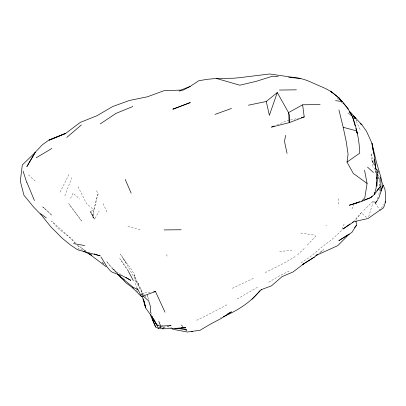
<?xml version="1.0" encoding="UTF-8"?>
<svg xmlns="http://www.w3.org/2000/svg" width="406" height="406" viewBox="0 0 406 406"><rect width="100%" height="100%" fill="white"/><g stroke="black" fill="none" stroke-linecap="round" stroke-linejoin="round"><path stroke-width="0.3" stroke-dasharray="2.03 1.52" d="M338.634 204.188L338.853 198.001M378.915 194.621L379.483 189.049M379.798 185.958L380.117 182.862M98.125 193.875L93.887 209.856L93.07 217.855L90.518 211.567L93.887 209.856L97.196 195.885L98.125 193.875L96.283 190.302M368.643 216.728L373.581 200.681L374.951 202.69M64.848 195.799L71.771 177.747M344.131 224.056L341.121 230.999L332.057 239.378L321.298 247.508L310.697 256.47L300.156 263.362M377.311 198.884L378.519 196.047M351.931 208.943L354.042 204.614M70.477 198.407L73.07 193.109L79.698 199.092M60.113 192.16L69.34 173.722M78.064 186.679L86.514 203.614L93.887 209.856L93.75 217.794L90.518 211.567L94.502 219.276L99.196 211.115M381.341 208.242L383.69 204.522M355.859 219.773L361.457 212.531L364.136 215.464L367.105 217.748M353.301 221.772L361.457 212.531M307.393 245.062L315.817 236.165M363.842 210.278L373.581 200.681M297.634 254.765L305.398 247.376M319.781 252.806L323.734 249.665L318.811 253.344M268.742 282.216L279.166 275.973L289.742 270.822M295.132 256.612L284.758 262.733L263.875 273.319M237.271 298.953L258.089 286.925M226.893 304.865L205.938 315.822L195.327 320.923M232.293 288.311L253.38 278.369M220.392 317.984L221.529 317.467M277.207 124.764L287.047 120.729L298.694 118.156M141.227 293.467L151.773 292.041M279.663 251.583L291.934 250.187M325.932 225.731L326.673 225.716M161.187 325.12L164.872 325.186M159.568 327.738L165.704 327.891M158.954 327.728L162.05 327.85M162.674 327.875L165.151 327.972M300.805 233.049L315.503 235.302M127.895 226.416L140.263 229.832M86.001 251.243L78.307 248.741L80.281 249.675M167.505 326.328L172.58 328.266M159.152 326.881L161.299 327.906M166.942 326.18L170.312 327.901M121.257 274.578L116.481 271.695L110.417 266.062L106.575 261.337L112.289 268.625L116.75 273.035M85.996 251.172L79.941 246.884L85.874 251.365M77.191 245.447L79.667 247.244L77.51 245.051M136.345 290.452L138.157 291.772M350.809 115.39L347.876 112.954L350.221 114.939M353.509 117.72L356.793 120.501M353.596 117.76L356.844 120.521M142.399 295.304L141.065 294.147L142.333 295.258M141.405 294.457L142.318 295.269M28.506 174.864L35.875 181.71M337.229 97.973L339.431 100.201M341.197 101.982L342.517 103.317M75.785 243.301L71.035 238.479L51.506 220.945L57.956 228.35L71.035 238.479L75.14 243.123M116.984 273.111L112.33 268.341L116.613 272.893M103.829 263.986L101.673 261.713L103.758 263.93M183.05 326.784L180.903 324.511L182.954 326.85M186.06 329.966L186.917 330.875M185.415 329.662L186.643 331.068M142.745 294.873L141.628 290.204L137.568 282.622L138.471 284.048C131.706 274.573 127.235 263.616 120.409 254.11C124.749 262.55 133.188 268.625 135.325 278.186L133.995 274.898L141.943 292.64L142.542 295.086M374.971 169.358L372.875 166.369L370.917 153.25L373.977 161.512M144.277 295.05L140.973 290.63L134.975 279.759L136.096 286.057L137.025 287.651M144.648 295.543L146.119 297.512M375.291 203.193L379.732 209.719M123.14 258.597L126.586 264.133M360.117 129.544L356.468 121.567M374.51 165.338L371.906 160.263L374.611 164.983M94.502 219.276L90.518 211.567M371.906 160.263L374.454 165.212M376.438 169.053L377.286 170.703M376.54 169.287L377.118 170.413M376.58 168.85L377.402 170.535M103.099 203.604L107.209 212.455M166.496 254.41L167.196 256.105M376.601 168.591L377.26 170.363M378.575 177.163L380.041 181.228M378.666 175.138L380.117 180.533M151.169 312.798L151.479 313.975M147.474 294.335L148.429 299.242M147.677 295.538L148.317 299.161M378.595 177.057L380.001 185.633M44.533 208.303L42.112 206.41L52.069 215.424L44.533 208.303M81.53 220.996L68.726 203.568L81.53 220.996M128.306 271.005L119.836 258.652L128.337 271"/><path stroke-width="0.61" d="M150.459 313.006L150.469 306.672L148.692 300.953L142.77 295.675M380.899 191.145L380.858 177.087L376.448 162.243L371.987 143.394L366.557 131.336L361.954 124.87L353.555 115.883L356.016 118.684L350.408 112.036M361.716 201.158L364.837 197.686L367.08 183.461L353.306 173.423L347.013 162.075L348.089 154.336L346.247 141.694L343.06 126.677L338.929 109.945M374.779 192.429L374.499 194.271L376.088 188.145L376.753 180.061L376.311 177.087M377.387 175.25L377.575 174.022M377.758 172.799L378.037 170.956L376.844 186.181L376.575 182.477M285.667 135.36L284.484 141.354L287.057 153.432M380.686 177.295L382.269 183.456L384.863 188.963L385.69 195.058L385.7 201.33L383.609 207.75L380.224 210.13M378.473 198.95L383.097 185.263L380.929 190.368M277.278 92.543L269.371 115.334L266.285 101.485L277.278 92.543L288.534 112.609L288.991 114.248L289.194 122.663L271.416 127.139L274.314 125.951M376.347 201.153L375.383 203.421L377.813 199.62M35.165 152.727L26.842 166.638L34.962 152.57L42.371 144.754L49.253 139.842L65.843 133.33L49.202 140.171L65.742 133.325L80.327 122.373L96.912 115.751L112.624 106.55L129.489 100.455L147.48 96.77L164.217 90.634L180.807 90.096L190.191 86.427L198.767 80.743L207.238 79.322L216.444 78.459L233.511 78.231L239.281 77.708L269.62 73.993L300.262 78.388L306.87 80.373L324.693 88.143L330.616 91.299L338.888 97.856L341.228 100.668M385.03 202.396L385.7 201.33M356.001 220.991L356.483 225.259L351.814 232.471L338.848 240.651L349.175 234.16M380.336 209.841L368.095 218.509L353.941 221.686L342.958 229.02L350.2 223.945M354.56 227.599L356.483 225.259M372.165 196.108L370.977 197.494L361.122 201.63L349.277 205.243L357.574 202.675M376.93 190.561L380.503 186.4L374.444 194.408L370.977 197.494L363.979 200.077M259.86 290.605C250.461 302.627 237.114 310.778 223.234 316.695M349.064 234.272L337.792 245.63L315.863 255.552L316.842 254.816M251.974 299.313L261.713 289.341M35.484 152.194L22.315 164.948L20.3 181.081L23.934 195.19L33.627 207.07L41.163 214.815L50.846 226.817L62.367 238.363L70.537 245.001L77.551 249.766L100.206 255.866L94.288 253.938M34.439 200.569L26.897 182.395M66.797 137.401L81.357 124.972M314.351 257.12L302.83 264.352L314.351 257.12L317.807 254.374M304.251 263.448L292.949 272.025L282.003 276.679L271.512 285.829L260.992 289.762M352.266 222.498L353.301 221.772M347.013 162.075L359.752 153.158C359.325 140.74 356.854 128.469 352.52 116.826C347.526 106.519 340.03 97.897 330.616 91.299L331.941 92.634M36.225 157.777L51.882 148.449M227.005 314.285L231.415 311.823L221.26 318.446L210.562 324.049L200.082 330.271L187.46 332.007L173.123 329.337L171.997 328.764M302.622 104.809L288.534 112.609L289.118 115.152L289.194 122.663L304.216 116.933L302.622 104.809L320.111 104.494M190.191 86.427L183.568 89.919L179.036 91.076M132.848 106.489L116.075 113.365L100.241 123.916M353.484 203.944L359.899 201.579M117.471 273.801L126.043 282.911L132.28 287.504L141.471 296.629L155.493 291.538L164.978 312.168M214.992 114.421L231.496 108.448M301.15 117.613L304.216 116.933M248.376 105.2L266.285 101.485M153.635 291.792L155.493 291.538M142.273 296.705L145.663 307.951L152.159 317.106L156.883 325.039L160.756 326.312L171.012 325.302L169.784 325.282M181.553 327.627L185.796 327.429L172.682 328.687L158.969 328.758L155.625 326.972L151.002 316.426L150.814 314.589M279.465 90.051L296.39 89.838M164.095 229.923L181.167 229.755M155.625 326.972L153.641 322.227L152.159 317.106L156.883 325.039L158.112 325.059M278.212 76.597L272.411 76.232L256.313 81.307L239.87 85.209L216.444 78.459M175.417 328.236L186.501 329.327L174.9 328.271M288.717 77.363L300.262 78.388M191.196 331.281L192.419 331.392M335.559 100.642L342.674 101.586M73.496 243.605L84.707 245.539M343.187 127.291L356.026 130.727L357.478 133.863L355.884 128.387M162.324 328.627L163.445 328.926M83.55 251.248L91.543 255.105L90.03 254.034M126.033 277.465L130.813 280.348L122.764 275.978L112.411 272.345L110.3 270.802L107.103 267.001L100.947 256.988M132.28 287.504L133.259 288.214M124.261 279.688L121.211 277.45L117.644 273.918M136.949 289.011L138.299 290.173L141.471 296.629M40.529 213.673L46.35 217.981M88.346 253.232L106.073 266.64M360.548 123.678L361.954 124.87L360.097 123.287M367.547 167.14L373.469 172.504M346.927 107.768L348.246 109.107L347.079 107.702M118.253 274.415L121.211 277.45L132.889 287.098L137.964 289.757L136.959 288.103M343.177 103.012L346.298 106.763M341.476 101.069L338.888 97.856L340.375 99.835M349.322 111.696L350.063 112.685M349.764 112.761L352.52 116.826L355.174 125.951M133.325 280.607L128.443 271.441M156.883 325.039L158.589 328.302M153.717 319.141L156.178 324.14M125.215 179.427L131.179 193.165M158.812 321.374L160.756 326.312M23.086 171.104L26.75 182.527M151.935 316.35L153.641 322.227L152.25 316.924M143.43 298.765L145.663 307.951L144.201 301.414M364.532 170.16L367.08 183.461M373.144 150.865L371.987 143.394L374.459 157.031L376.946 178.676M373.337 152.108L373.53 153.351M374.499 159.578L375.586 168.881M375.763 171.352L375.854 172.591M173.595 108.859L172.799 109.26L190.307 102.561L173.595 108.859"/></g></svg>
